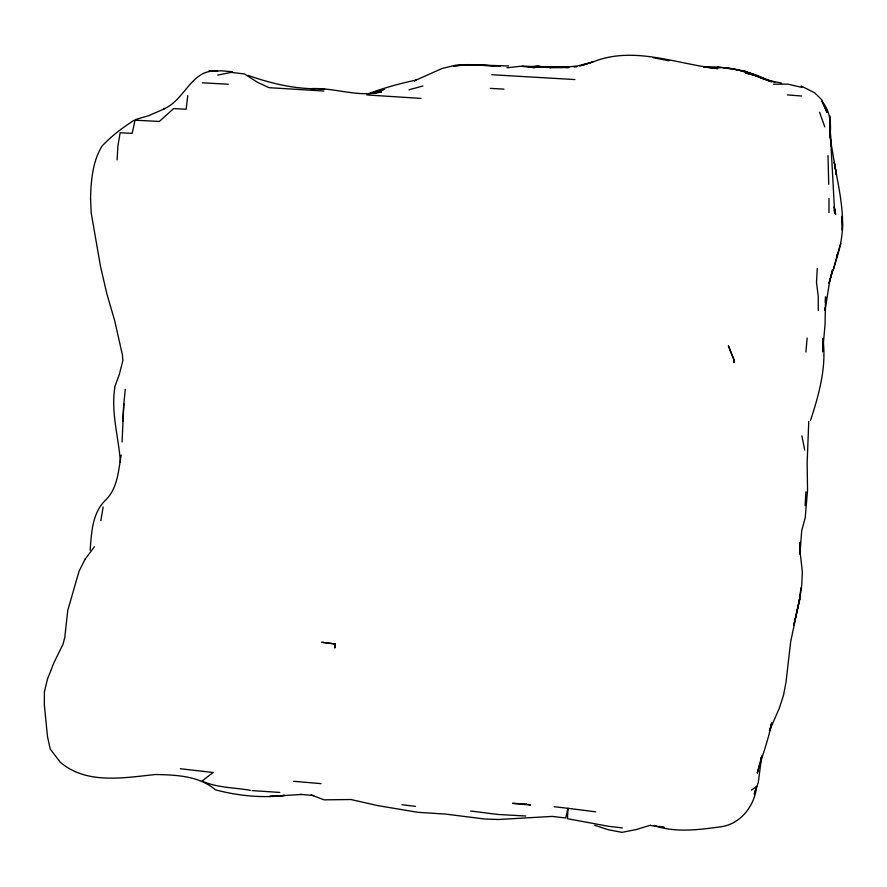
<?xml version="1.0" encoding="UTF-8"?>
<svg xmlns="http://www.w3.org/2000/svg" width="887" height="887" viewBox="0 0 887 887"><rect width="100%" height="100%" fill="white"/><g stroke="black" fill="none" stroke-linecap="round" stroke-linejoin="round"><path stroke-width="1.33" d="M828.979 212.669L829.012 198.477M90.529 199.453C90.951 181.414 92.359 161.866 102.005 146.122C111.474 135.999 122.572 127.695 134.192 120.222M822.692 349.112L822.87 338.512C826.817 366.586 819.167 393.906 810.552 420.338M334.887 644.139L334.82 648.009L335.242 643.984L321.759 642.288L335.242 643.984M125.3 389.338L123.825 403.696L122.084 441.937M122.838 421.081L123.825 403.696M825.165 307.689L825.076 310.395L829.345 283.297L832.527 269.792L829.001 283.252C835.299 261.432 845.045 239.557 841.818 216.339L842.417 230.409C843.67 207.347 838.115 184.696 834.235 162.121L836.452 175.005L829.855 135.933M825.365 302.279L825.564 296.868L825.054 324.431L822.648 351.773M808.767 421.347L807.148 462.681L807.525 490.256L805.252 517.509L801.693 530.759L799.996 553.488M117.117 159.871L117.882 146.144L120.144 132.762L132.152 133.394L135.035 120.2L159.372 121.452L173.619 108.58L186.148 109.245L187.778 95.641M817.282 268.351L816.495 282.365L818.257 296.568L818.28 310.605M805.097 505.645L805.895 491.864M829.8 133.627L830.099 128.537L834.7 213.645L834.179 209.587M114.778 387.719C110.864 412.887 118.758 437.513 120.41 462.36M805.917 352.028L807.137 338.014M121.175 455.075C118.359 470.742 117.76 488.205 105.62 500.046C92.026 513.174 91.638 532.677 90.119 550.195M800.063 554.419L799.996 542.223L799.886 550.062L802.358 571.915L801.715 585.475L799.642 598.869L793.832 625.058L799.32 601.475L800.95 587.937M799.32 601.475L799.642 598.869L790.694 641.6L786.037 681.903L783.531 695.197L779.274 708.269L769.45 730.91L771.435 723.592M100.819 520.713L103.158 506.976M837.749 253.061L833.337 269.947M751.455 790.095L756.622 786.47C754.704 805.895 740.468 824.289 720.477 826.85C698.501 829.766 675.584 832.982 654.14 825.487M771.712 722.761C768.353 740.046 762.099 756.301 757.265 773.154L761.711 756.301L758.274 782.511L754.183 793.987M114.634 387.253L119.29 374.514L122.894 360.554L122.428 355L114.656 320.551L106.961 294.207L100.641 267.131L91.217 213.08L90.596 199.664M836.929 255.523L840.909 243.481M754.56 792.745L756.622 786.47M85.296 558.81L79.021 571.328L67.756 610.444L64.806 637.243L63.099 644.062L53.774 663.066L47.454 679.165L44.394 691.893L44.35 704.932L47.499 736.642L50.237 749.049L60.183 762.099C86.283 784.862 124.113 777.722 155.646 774.506C176.358 774.95 198.821 775.803 215.508 789.851C237.561 795.683 261.732 798.3 284.561 795.406L269.559 796.459L301.281 794.464L300.638 794.419L313.765 795.462M85.307 558.91L94.432 546.758M163.873 108.791C184.829 100.553 191.891 67.822 217.625 71.37M165.137 108.536L148.85 115.609L135.434 119.568M375.523 92.935L384.248 89.376L370.5 93.323L381.576 91.893C357.871 97.703 334.831 87.436 311.104 88.633L324.642 89.21M579.832 66.048L592.793 61.99C633.939 45.414 676.315 64.186 717.771 68.643L703.746 66.935C722.495 66.303 741.443 69.419 758.84 76.493L774.783 82.38M582.493 65.217L592.793 61.99M650.603 825.176L636.19 829.567L621.964 832.35L608.238 829.744L594.7 825.254M408.962 89.82L422.911 85.972M368.338 93.734C384.038 87.88 399.904 83.456 416.402 80.03L414.129 80.95L441.992 68.521L455.763 65.161L469.345 64.684L500.512 66.137M591.962 62.223L577.747 65.915L563.733 67.401L549.873 67.412L563.223 67.412M217.692 75.085L231.252 72.379L244.568 73.976L257.485 82.336L269.083 87.68L323.888 91.017M506.932 67.778L520.946 66.237L534.739 67.767M568.767 67.445L551.015 67.534L522.354 66.07M568.523 67.334L565.773 67.512L568.423 67.523M574.022 66.968L576.772 66.791M529.472 66.991L538.62 66.447L552.18 67.035M529.073 66.98L538.62 66.447L551.015 67.534L537.389 66.281L528.364 66.824L536.635 66.381L550.45 67.423M547.9 66.935L566.804 67.201M773.575 84.221L787.9 84.143L801.937 87.425M494.846 65.926L467.538 64.629L469.345 64.684L453.778 65.948L467.538 64.629L508.584 65.982M703.535 66.902L709.012 66.968M491.808 74.73L574.953 79.564M279.782 792.435L252.085 790.594M314.175 88.767C291.557 88.39 269.338 82.912 248.094 75.406M202.369 82.801L228.292 84.232M366.841 94.942L421.015 98.402M525.791 816.007L497.906 814.454L470.664 811.017M490.245 88.367L503.971 89.132M212.614 71.381L208.755 71.16L221.783 70.827L232.461 71.747M180.327 768.741L213.19 772.499L202.003 781.037C217.282 787.9 234.19 787.468 250.378 790.317M293.619 781.292L321.027 783.631M787.412 94.898L801.593 96.007M717.417 67.589L720.166 67.822M724.291 68.177C740.978 68.809 756.445 75.872 771.701 81.959M717.239 67.079L730.866 68.443L744.404 71.115L757.254 75.484L769.206 81.05M622.352 827.893L608.449 826.285L567.447 818.701L568.002 808.323L554.198 806.704M401.999 804.72L415.515 806.383M595.665 811.827L568.002 808.323L565.706 817.991L552.124 816.406L498.516 819.499L484.856 819.023L445.363 814.066L417.965 812.326L377.363 805.54L350.942 799.52L324.165 799.852L311.171 795.04M732.407 68.953L731.198 68.754M650.459 825.487L664.285 827.427L659.252 826.362M653.043 57.677L668.876 60.748M768.586 80.473L781.757 83.079M758.84 76.493L745.59 72.956L759.394 76.67M766.601 80.052L744.459 71.171L762.931 78.755M801.127 85.984L814.732 92.869L821.573 99.566L827.105 112.549L821.828 101.085C830.476 111.208 831.585 124.757 829.766 137.452L829.678 115.687L830.942 146.144L830.631 143.605M819.588 112.25L824.777 126.908M801.87 435.883L804.731 450.075M834.334 207.525L835.621 214.277L834.168 206.549M828.003 155.702L828.735 184.241M734.103 360.277L734.026 362.683L734.236 360.277L728.382 345.819L734.103 360.277M761.711 756.301L760.835 760.137L761.745 756.256M526.423 804.043L512.509 803.334L530.448 805.008L526.423 804.043"/></g></svg>
